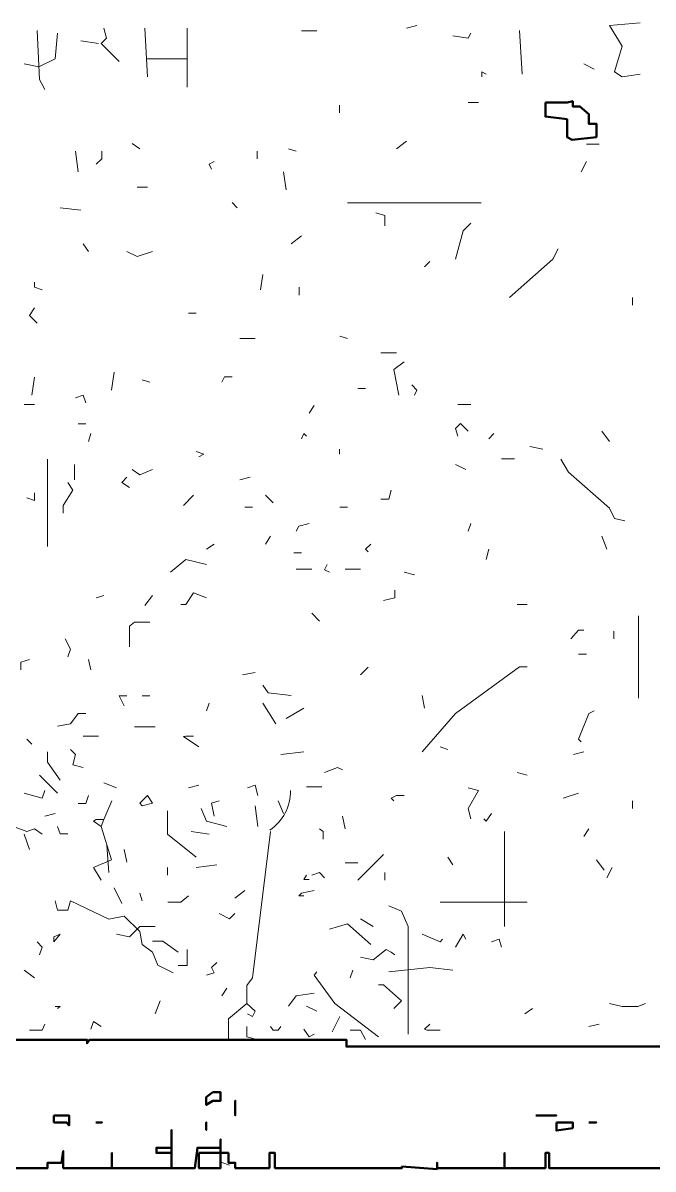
# Model space of a CAD drawing. Header units: metres. Extents: x 0.1 to 48.1, y 1.3 to 34.5.
# Drawn here: x 5.16 to 6.792, y 1.336 to 4.305 of the extents above; entities that cross this region are included whole.
import ezdxf

# ---------------------------------------------------------------- set-up
doc = ezdxf.new("R2010")
doc.units = ezdxf.units.M
for name, color, linetype, lineweight in [('P2D_GRAMMES', 7, 'Continuous', 18), ('P2D_MIKRA', 8, 'Continuous', 13), ('P2D_TOIXOI', 7, 'Continuous', 50), ('P2D_TOXA', 7, 'Continuous', 18)]:
    doc.layers.add(name, color=color, linetype=linetype, lineweight=lineweight)

msp = doc.modelspace()

# ---------------------------------------------------------------- linework, layer by layer
at = {"layer": 'P2D_GRAMMES'}
for p, q in [((5.475628, 4.292068), (5.482277, 4.165733)), ((5.584871, 4.292068), (5.584871, 4.139136)), ((6.446414, 4.285419), (6.453063, 4.172382)), ((5.479835, 4.212149), (5.584871, 4.212277)), ((6.273534, 3.838991), (6.260236, 3.838991)), ((5.223533, 3.175), (5.223533, 2.948927)), ((6.754098, 2.769398), (6.754098, 2.556623)), ((5.390129, 2.290654), (5.369241, 2.242329)), ((5.821387, 2.290654), (5.834686, 2.257408)), ((6.407409, 2.210864), (6.407409, 1.964843)), ((5.377543, 2.175569), (5.382539, 2.104476)), ((6.407409, 2.137723), (6.407409, 2.124424)), ((5.395838, 2.064581), (5.415785, 2.024686)), ((6.453063, 2.027577), (6.240288, 2.027577))]:
    msp.add_line(p, q, dxfattribs=at)
for points in [[(6.758927, 4.305366), (6.679136, 4.298717), (6.712382, 4.245524), (6.692435, 4.179031), (6.712382, 4.165733), (6.758927, 4.172382)], [(5.249555, 4.27877), (5.242906, 4.212277), (5.201284, 4.191889), (5.163115, 4.198979)], [(5.196361, 4.285419), (5.20301, 4.159084), (5.216309, 4.132487)], [(6.346675, 3.838991), (6.000916, 3.838991), (6.000916, 3.838991)], [(6.320079, 3.786728), (6.300131, 3.76678), (6.280183, 3.693639), (6.280183, 3.693639)], [(6.546152, 3.720236), (6.532853, 3.693639), (6.419817, 3.593901), (6.419817, 3.593901)], [(6.552801, 3.175), (6.572749, 3.141754), (6.679136, 3.048665), (6.692435, 3.022068), (6.719031, 3.015419)], [(6.466361, 2.637054), (6.446414, 2.637054), (6.280183, 2.516728), (6.193743, 2.41699)], [(5.533928, 2.264058), (5.533928, 2.204215), (5.608613, 2.144372)], [(5.362592, 2.224162), (5.389188, 2.137723), (5.342644, 2.117775), (5.362592, 2.084529), (5.362592, 2.084529)], [(5.80144, 2.210864), (5.754895, 1.831859), (5.739697, 1.811911), (5.739697, 1.765366), (5.761545, 1.745419), (5.754895, 1.73212), (5.741597, 1.73877), (5.754895, 1.73212)], [(5.242906, 2.031335), (5.249555, 2.006875), (5.276152, 2.006875), (5.282801, 2.031335), (5.382539, 1.983682), (5.422435, 1.99144), (5.46233, 1.951545), (5.468979, 1.918298), (5.495576, 1.898351), (5.508874, 1.865105), (5.54877, 1.845157)], [(6.453063, 2.027577), (6.466361, 2.027577), (6.453063, 2.027577)], [(6.107304, 2.018037), (6.14055, 2.004738), (6.158026, 1.964843), (6.158026, 1.685576)], [(5.402487, 1.944895), (5.435733, 1.938246), (5.46233, 1.964776), (5.502225, 1.964776)], [(6.060759, 1.918298), (6.000916, 1.971492), (5.954372, 1.958194)], [(5.495576, 1.927137), (5.522173, 1.927137), (5.562068, 1.898351)], [(6.123299, 1.891702), (6.113953, 1.898351), (6.100654, 1.905), (6.067408, 1.878403), (6.034162, 1.885052)], [(5.914476, 1.838508), (5.921126, 1.847019), (5.914476, 1.838508), (5.96767, 1.765366), (6.080707, 1.678927)], [(6.107304, 1.847019), (6.213691, 1.858455), (6.273534, 1.851806)], [(5.739697, 1.765366), (5.691923, 1.725471), (5.691923, 1.671368)], [(5.739697, 1.705524), (5.739697, 1.678927), (5.768194, 1.671368)]]:
    msp.add_lwpolyline(points, dxfattribs=at)
msp.add_lwpolyline([(5.362592, 2.224162), (5.369241, 2.242329), (5.349293, 2.242329), (5.342644, 2.237461)], close=True, dxfattribs=at)
at = {"layer": 'P2D_MIKRA'}
for p, q in [((5.88123, 4.285134), (5.921126, 4.285134)), ((6.180445, 4.298717), (6.153848, 4.292068)), ((5.309398, 4.258822), (5.355942, 4.252173)), ((6.612644, 4.198979), (6.639241, 4.185681)), ((6.313429, 4.099387), (6.340026, 4.099387)), ((5.979467, 4.092592), (5.979467, 4.072644)), ((5.442382, 3.992853), (5.46233, 3.979555)), ((5.847984, 3.979555), (5.867932, 3.972906)), ((6.153848, 3.999503), (6.127251, 3.979555)), ((6.619293, 3.991555), (6.652539, 3.991555)), ((5.296099, 3.972906), (5.302749, 3.919712)), ((5.766555, 3.972906), (5.766555, 3.952958)), ((5.834686, 3.919712), (5.841335, 3.873168)), ((6.619293, 3.946309), (6.605995, 3.919712)), ((5.455681, 3.879561), (5.482277, 3.879561)), ((5.701702, 3.839921), (5.715, 3.826623)), ((5.256204, 3.826623), (5.309398, 3.819974)), ((5.88123, 3.753482), (5.854634, 3.733534)), ((5.316047, 3.733534), (5.329346, 3.713586)), ((6.213691, 3.68699), (6.200393, 3.673691)), ((5.781492, 3.653743), (5.774843, 3.613848)), ((5.875482, 3.620497), (5.875482, 3.60055)), ((6.739093, 3.593901), (6.739093, 3.573953)), ((5.588665, 3.553624), (5.608613, 3.553624)), ((5.721649, 3.487735), (5.761545, 3.487735)), ((5.980969, 3.494162), (6.000916, 3.487513)), ((6.087356, 3.450467), (6.127251, 3.450467)), ((5.189712, 3.387775), (5.183063, 3.34123)), ((5.395838, 3.401073), (5.389188, 3.354529)), ((5.468979, 3.381126), (5.488927, 3.374476)), ((6.027513, 3.358317), (6.047461, 3.358317)), ((5.163115, 3.316671), (5.189712, 3.316671)), ((5.914476, 3.314634), (5.901178, 3.294686)), ((6.286832, 3.316671), (6.320079, 3.316671)), ((5.302749, 3.266981), (5.322696, 3.266981)), ((5.335995, 3.241492), (5.329346, 3.221545)), ((6.379921, 3.241492), (6.366623, 3.228194)), ((6.659188, 3.248141), (6.679136, 3.221545)), ((6.47301, 3.208246), (6.506257, 3.201597)), ((5.293185, 3.161702), (5.293185, 3.121806)), ((6.280183, 3.161702), (6.30678, 3.148403)), ((6.399869, 3.176551), (6.433115, 3.176551)), ((5.748246, 3.128455), (5.721649, 3.121806)), ((5.601963, 3.081911), (5.575366, 3.055314)), ((5.788141, 3.081911), (5.808089, 3.061963)), ((5.734948, 3.051394), (5.754895, 3.051394)), ((5.980969, 3.051394), (6.000916, 3.051394)), ((6.320079, 3.00877), (6.313429, 2.988822)), ((5.80144, 2.975524), (5.788141, 2.955576)), ((6.659188, 2.975524), (6.672487, 2.942277)), ((5.655157, 2.955576), (5.635209, 2.942277)), ((6.366623, 2.942277), (6.359974, 2.915681)), ((5.861283, 2.932735), (5.88123, 2.932735)), ((5.867932, 2.890183), (5.907827, 2.890183)), ((5.994267, 2.890183), (6.034162, 2.890183)), ((6.147199, 2.882435), (6.173796, 2.875785)), ((5.369241, 2.822592), (5.349293, 2.815942)), ((5.495576, 2.822592), (5.475628, 2.795995)), ((6.439764, 2.798513), (6.466361, 2.798513)), ((5.907827, 2.776047), (5.927775, 2.756099)), ((6.690895, 2.729503), (6.690895, 2.709555)), ((5.329346, 2.656361), (5.335995, 2.629764)), ((6.599346, 2.670286), (6.619293, 2.670286)), ((5.761545, 2.623115), (5.728298, 2.616466)), ((6.05411, 2.636414), (6.034162, 2.616466)), ((5.468979, 2.561958), (5.488927, 2.561958)), ((6.193743, 2.563272), (6.200393, 2.530026)), ((5.641859, 2.543325), (5.635209, 2.523377)), ((5.781492, 2.543325), (5.814738, 2.490131)), ((5.88788, 2.530026), (5.841335, 2.503429)), ((5.449031, 2.482171), (5.502225, 2.482171)), ((5.169764, 2.450236), (5.183063, 2.436937)), ((5.316047, 2.458199), (5.355942, 2.458199)), ((5.88788, 2.41699), (5.828037, 2.41034)), ((6.240288, 2.430288), (6.260236, 2.423639)), ((6.612644, 2.41699), (6.586047, 2.41034)), ((5.20301, 2.357147), (5.249555, 2.310602)), ((6.439764, 2.363796), (6.466361, 2.357147)), ((5.369241, 2.337199), (5.402487, 2.323901)), ((5.615262, 2.33055), (5.588665, 2.323901)), ((5.894529, 2.326335), (5.934424, 2.326335)), ((6.599346, 2.310602), (6.55945, 2.297304)), ((6.739093, 2.290654), (6.739093, 2.270707)), ((5.242906, 2.257408), (5.216309, 2.250759)), ((5.761545, 2.277356), (5.768194, 2.224162)), ((5.987618, 2.250759), (5.994267, 2.217513)), ((5.163115, 2.204215), (5.176414, 2.164319)), ((5.595314, 2.210864), (5.641859, 2.204215)), ((6.625942, 2.217513), (6.612644, 2.197565)), ((5.422435, 2.164319), (5.429084, 2.131073)), ((6.094005, 2.151021), (6.027513, 2.084529)), ((6.260236, 2.144372), (6.273534, 2.124424)), ((6.64589, 2.137723), (6.665838, 2.111126)), ((5.533928, 2.117775), (5.533928, 2.097827)), ((5.661806, 2.124424), (5.608613, 2.117775)), ((5.994267, 2.129572), (6.027513, 2.129572)), ((6.685785, 2.117775), (6.672487, 2.091178)), ((6.097708, 2.104476), (6.097708, 2.084529)), ((5.46233, 2.051283), (5.468979, 2.031335)), ((5.734948, 2.057932), (5.708351, 2.037984)), ((6.034162, 1.984791), (6.067408, 1.964843)), ((5.163115, 1.851806), (5.189712, 1.831859)), ((6.014215, 1.851806), (6.007565, 1.831859)), ((5.688403, 1.805262), (5.675105, 1.785314)), ((5.515524, 1.772016), (5.502225, 1.73877)), ((5.894529, 1.758717), (5.921126, 1.745419)), ((6.47966, 1.752068), (6.459712, 1.73877)), ((5.980969, 1.73212), (5.961021, 1.692225)), ((6.652539, 1.712173), (6.625942, 1.705524)), ((5.229607, 1.353055), (5.249555, 1.353055)), ((5.675105, 1.353115), (5.695052, 1.346466))]:
    msp.add_line(p, q, dxfattribs=at)
for points in [[(5.369241, 4.292068), (5.37589, 4.265471), (5.362592, 4.252173), (5.409136, 4.205628)], [(6.320079, 4.27877), (6.313429, 4.265471), (6.273534, 4.27212)], [(6.359974, 4.172382), (6.348213, 4.179031), (6.348213, 4.165733)], [(5.364355, 3.972906), (5.364355, 3.952958), (5.349293, 3.93966)], [(5.655157, 3.946309), (5.641859, 3.93966), (5.648508, 3.926361)], [(6.074058, 3.813325), (6.097708, 3.806675), (6.097708, 3.780079)], [(5.429084, 3.713586), (5.455681, 3.700288), (5.495576, 3.713586)], [(5.189712, 3.633796), (5.189712, 3.620497), (5.20966, 3.613848)], [(5.189712, 3.567304), (5.176414, 3.547356), (5.196361, 3.527408)], [(6.147199, 3.42767), (6.120602, 3.407723), (6.133901, 3.34123)], [(5.701702, 3.388962), (5.681754, 3.388962), (5.675105, 3.374476)], [(6.167147, 3.367827), (6.180445, 3.354529), (6.173796, 3.34123)], [(5.296099, 3.334581), (5.316047, 3.34123), (5.322696, 3.321283)], [(6.313429, 3.248141), (6.293482, 3.268089), (6.280183, 3.254791), (6.286832, 3.234843)], [(5.894529, 3.234843), (5.88788, 3.241492), (5.88123, 3.228194)], [(5.608613, 3.194948), (5.62856, 3.188298), (5.615262, 3.181649)], [(5.979467, 3.201597), (5.979467, 3.188298), (5.979467, 3.201597)], [(5.442382, 3.148403), (5.46233, 3.135105), (5.495576, 3.148403)], [(5.429084, 3.128455), (5.415785, 3.115157), (5.435733, 3.101859)], [(5.189712, 3.08856), (5.189712, 3.068613), (5.169764, 3.075262)], [(5.276152, 3.115157), (5.28945, 3.095209), (5.264405, 3.055314), (5.264405, 3.035366)], [(6.113953, 3.095209), (6.107304, 3.072036), (6.087356, 3.072036)], [(5.901178, 3.00877), (5.874581, 3.00212), (5.867932, 2.988822)], [(6.060759, 2.955576), (6.047461, 2.942277), (6.05411, 2.935628)], [(5.635209, 2.902382), (5.582016, 2.915681), (5.54212, 2.882435)], [(5.947723, 2.902382), (5.941073, 2.889084), (5.954372, 2.882435)], [(5.635209, 2.815942), (5.601963, 2.829241), (5.582016, 2.798513), (5.568717, 2.798513)], [(6.123299, 2.83589), (6.123299, 2.815942), (6.094005, 2.809293)], [(5.488927, 2.753294), (5.449031, 2.753294), (5.435733, 2.742801), (5.435733, 2.689607)], [(6.612644, 2.732465), (6.599346, 2.732465), (6.579398, 2.709555)], [(5.269503, 2.709555), (5.282801, 2.682958), (5.276152, 2.66301)], [(5.176414, 2.656361), (5.15441, 2.649712), (5.15441, 2.629764)], [(5.781492, 2.589869), (5.794791, 2.569921), (5.854634, 2.563272)], [(5.429084, 2.561958), (5.409136, 2.561958), (5.422435, 2.536675)], [(5.249555, 2.483482), (5.282801, 2.490131), (5.302749, 2.516728), (5.322696, 2.516224)], [(6.639241, 2.523377), (6.625942, 2.516728), (6.599346, 2.450236), (6.605995, 2.443586)], [(5.601963, 2.458199), (5.582016, 2.458199), (5.575366, 2.456885), (5.615262, 2.430288)], [(5.223533, 2.41699), (5.223533, 2.390393), (5.256204, 2.343848)], [(5.282801, 2.423639), (5.296099, 2.41034), (5.28945, 2.383743), (5.316047, 2.377094)], [(5.987618, 2.370445), (5.974319, 2.377094), (5.941073, 2.363796)], [(5.216309, 2.317251), (5.20966, 2.297304), (5.163115, 2.310602)], [(5.741597, 2.323901), (5.761545, 2.33055), (5.768194, 2.303953)], [(6.313429, 2.323901), (6.340026, 2.317251), (6.313429, 2.270707), (6.320079, 2.24411)], [(5.329346, 2.303953), (5.322696, 2.283655), (5.302749, 2.283655)], [(5.668455, 2.290654), (5.648508, 2.284005), (5.655157, 2.250759)], [(6.147199, 2.303736), (6.127251, 2.303736), (6.113953, 2.297304), (6.120602, 2.290654)], [(5.12322, 2.264058), (5.116571, 2.230812), (5.169764, 2.210864), (5.189712, 2.217513), (5.20966, 2.204215)], [(5.621911, 2.270707), (5.635209, 2.237461), (5.688403, 2.224162)], [(6.373272, 2.257408), (6.359974, 2.237461), (6.353325, 2.24411)], [(5.249555, 2.224162), (5.256204, 2.205251), (5.276152, 2.205251)], [(5.927775, 2.217513), (5.937446, 2.210864), (5.937446, 2.190916)], [(5.894529, 2.097827), (5.88788, 2.086506), (5.901178, 2.086506)], [(5.907827, 2.097827), (5.927775, 2.104476), (5.941073, 2.091178)], [(5.914476, 2.057932), (5.88123, 2.051283), (5.874581, 2.044435), (5.88788, 2.044435)], [(5.588665, 2.044634), (5.568717, 2.027577), (5.535471, 2.027577)], [(5.668455, 1.998089), (5.695052, 1.984791), (5.708351, 1.998089)], [(6.193743, 1.944895), (6.240288, 1.924948), (6.246937, 1.931597)], [(6.30678, 1.931597), (6.300131, 1.944895), (6.280183, 1.911649)], [(6.373272, 1.924948), (6.39322, 1.931597), (6.399869, 1.911649)], [(5.196361, 1.924948), (5.20966, 1.911649), (5.20301, 1.891702)], [(5.584871, 1.891702), (5.584871, 1.905), (5.584871, 1.891702)], [(5.584871, 1.891702), (5.584871, 1.863765), (5.562068, 1.863765)], [(5.661806, 1.871754), (5.648508, 1.858455), (5.655157, 1.845157), (5.635209, 1.838508)], [(6.080707, 1.813977), (6.094005, 1.813977), (6.14055, 1.772016), (6.120602, 1.752068)], [(5.914476, 1.791963), (5.867932, 1.785314), (5.847984, 1.758717)], [(5.249555, 1.752068), (5.256204, 1.757768), (5.242906, 1.757768)], [(6.679136, 1.765366), (6.712382, 1.757768), (6.752277, 1.757768), (6.772225, 1.765366)], [(5.216309, 1.712173), (5.20966, 1.696369), (5.176414, 1.696369)], [(5.362592, 1.705524), (5.342644, 1.718822), (5.335995, 1.698874)], [(5.80144, 1.705524), (5.808089, 1.696369), (5.821387, 1.696369), (5.828037, 1.705524)], [(5.88788, 1.698874), (5.901178, 1.678927), (5.914476, 1.685576)], [(6.007565, 1.696369), (6.034162, 1.696369), (6.047461, 1.672277)], [(6.213691, 1.712173), (6.200393, 1.698874), (6.207042, 1.696369), (6.240288, 1.696369)]]:
    msp.add_lwpolyline(points, dxfattribs=at)
for points in [[(5.468979, 2.277356), (5.46233, 2.284005), (5.482277, 2.303953), (5.495576, 2.284005)], [(5.239882, 1.924948), (5.239882, 1.938246), (5.256204, 1.944895)]]:
    msp.add_lwpolyline(points, close=True, dxfattribs=at)
at = {"layer": 'P2D_TOIXOI'}
for points in [[(6.513423, 4.099387), (6.513423, 4.06267), (6.569384, 4.056021), (6.569384, 4.0303), (6.569384, 4.0303), (6.569384, 4.009476), (6.582723, 4.002827), (6.645428, 4.009476), (6.645428, 4.044132), (6.625351, 4.044132), (6.625351, 4.069319), (6.60267, 4.089267), (6.583896, 4.089267), (6.583896, 4.102565), (6.569424, 4.099387)], [(5.651832, 1.535281), (5.672018, 1.535281), (5.672018, 1.513557), (5.651832, 1.513557), (5.634855, 1.502723), (5.634855, 1.52267)], [(5.709636, 1.513557), (5.709636, 1.513557), (5.709636, 1.475507), (5.709636, 1.475507)], [(5.239882, 1.475507), (5.279476, 1.475507), (5.279476, 1.449529), (5.272827, 1.457358), (5.239882, 1.457358)], [(5.348827, 1.457358), (5.364355, 1.457358), (5.364355, 1.457358), (5.348827, 1.457358)], [(5.634855, 1.457358), (5.634855, 1.457358), (5.634855, 1.437915), (5.634855, 1.437915)], [(6.488341, 1.475507), (6.541929, 1.475507), (6.541929, 1.475507), (6.488341, 1.475507)], [(6.541929, 1.457358), (6.583896, 1.457358), (6.583896, 1.44288), (6.541929, 1.43623)], [(6.625351, 1.457358), (6.645428, 1.457358), (6.645428, 1.457358), (6.625351, 1.457358)], [(5.545031, 1.437915), (5.545031, 1.437915), (5.545031, 1.378187), (5.505389, 1.378187), (5.505389, 1.391936), (5.545031, 1.391936)], [(5.615673, 1.378187), (5.615673, 1.339144), (5.672018, 1.339144), (5.672018, 1.378187)]]:
    msp.add_lwpolyline(points, close=True, dxfattribs=at)
for points in [[(6.93933, 1.65368), (6.282421, 1.65368), (6.282421, 1.65368), (5.997592, 1.65368), (5.997592, 1.671368), (5.923683, 1.671368), (5.923683, 1.671368), (5.33267, 1.671368), (5.326021, 1.662304), (5.326021, 1.671368), (5.084376, 1.671368)], [(5.130109, 1.339144), (5.223533, 1.339144), (5.223533, 1.353055), (5.259529, 1.353055), (5.264405, 1.383037), (5.264405, 1.339144), (5.390129, 1.339144), (5.390129, 1.378187), (5.390129, 1.378187), (5.390129, 1.339144), (5.545031, 1.339144), (5.545031, 1.378187), (5.545031, 1.378187), (5.545031, 1.339144), (5.605288, 1.339144), (5.611937, 1.391936), (5.672018, 1.391936), (5.672018, 1.413162), (5.672018, 1.413162), (5.672018, 1.378187), (5.691923, 1.378187), (5.691923, 1.353055), (5.709636, 1.353055), (5.709636, 1.339144), (5.798115, 1.339144), (5.798115, 1.378187), (5.812522, 1.378187), (5.812522, 1.339144), (6.141679, 1.339144), (6.141679, 1.343141), (6.232843, 1.336492), (6.232843, 1.353055), (6.232843, 1.353055), (6.232843, 1.339144), (6.407409, 1.339144), (6.407409, 1.378187), (6.407409, 1.378187), (6.407409, 1.339144), (6.513423, 1.339144), (6.513423, 1.378187), (6.52288, 1.378187), (6.52288, 1.339144), (6.834493, 1.339144)]]:
    msp.add_lwpolyline(points, dxfattribs=at)
at = {"layer": 'P2D_TOXA'}
msp.add_arc((5.735388, 2.313445), 0.11745, 302.777565, 1.828204, dxfattribs=at)

doc.saveas('drawing.dxf')
